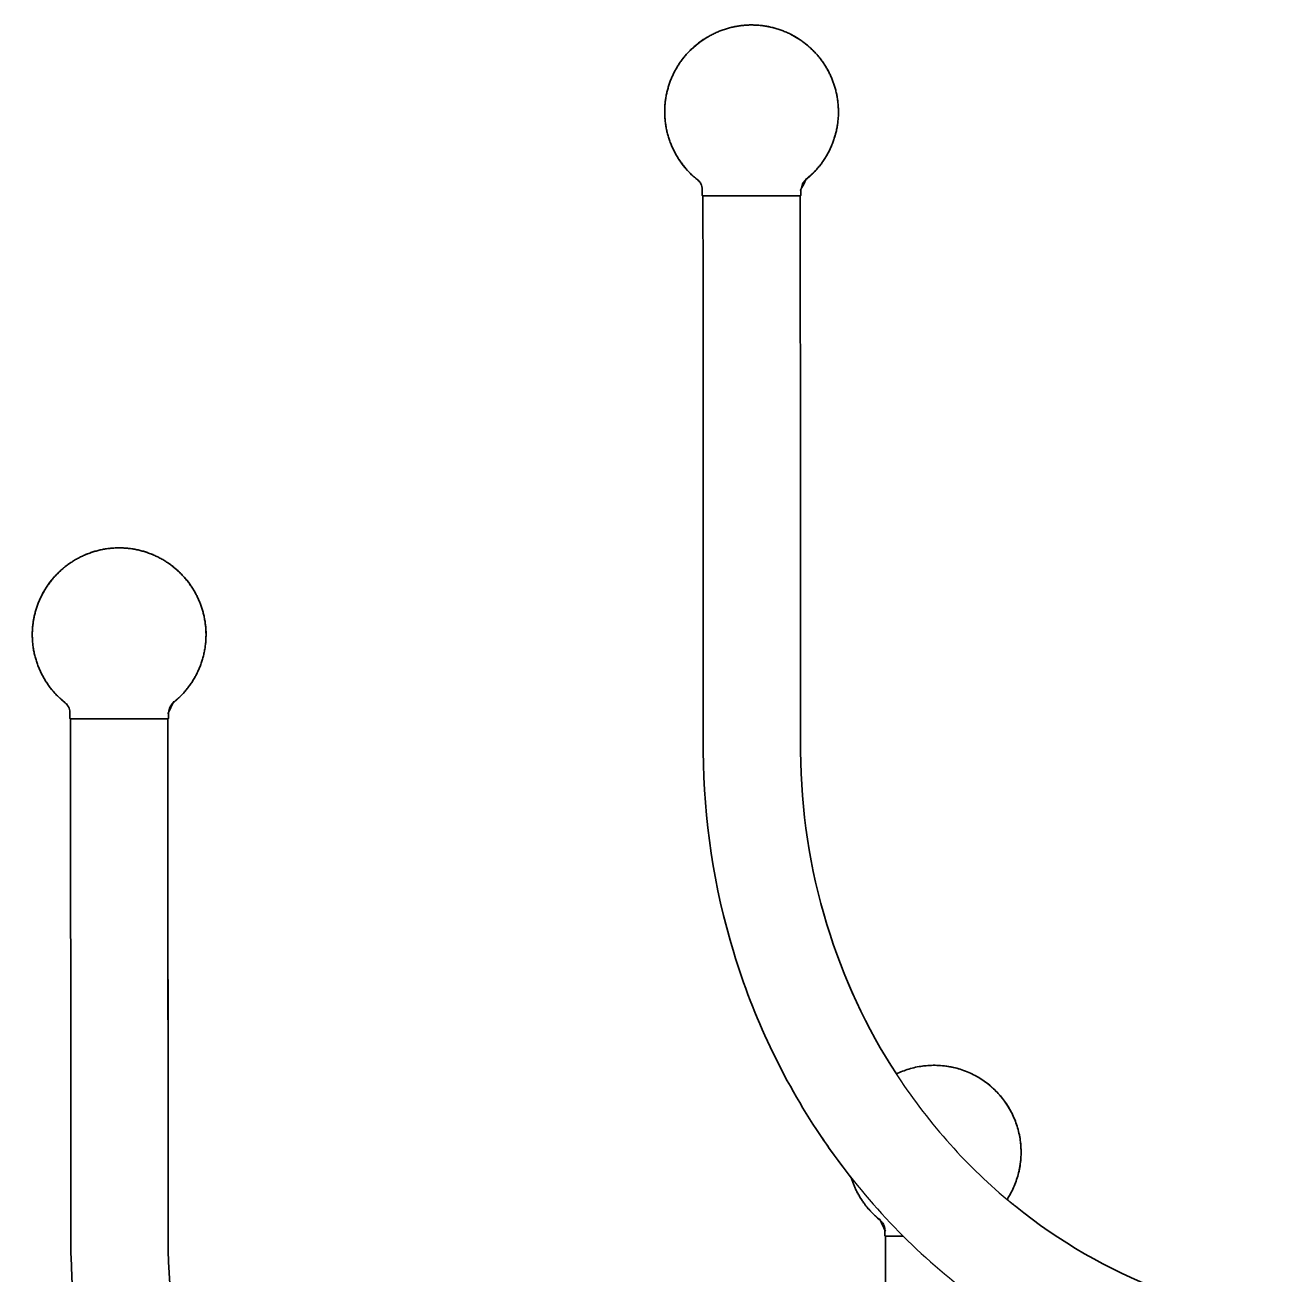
# Model space of a CAD drawing. Header units: millimetres. Extents: x 43 to 2212, y -454 to 621.
# Drawn here: x 42.7 to 221.3, y 441 to 620.7 of the extents above; entities that cross this region are included whole.
import ezdxf

# ---------------------------------------------------------------- set-up
doc = ezdxf.new("R2010")
doc.units = ezdxf.units.MM
doc.layers.add('Blocks', color=7, linetype='Continuous')
doc.layers.add('Blocks$Inner', color=7, linetype='Continuous', lineweight=25, true_color=0x007f00)
doc.layers.add('Blocks$Outline', color=7, linetype='Continuous', lineweight=35, true_color=0xff3f3f)

# ---------------------------------------------------------------- blocks, each defined once
blk = doc.blocks.new('Coat Tree Wall Rack Left')
at = {"layer": 'Blocks$Inner'}
for p, q in [((-207.47, 601.99), (-207.47, 602.79)), ((-193.27, 602.79), (-193.27, 602)), ((-207.37, 601.89), (-207.33, 521.89)), ((-193.37, 601.9), (-193.33, 521.9)), ((-298.48, 526.72), (-298.48, 527.52)), ((-284.28, 527.53), (-284.28, 526.73)), ((-298.38, 526.62), (-298.34, 451.63)), ((-284.38, 526.63), (-284.34, 451.63)), ((-181.19, 453.05), (-181.19, 452.26)), ((-181.09, 452.16), (-181.07, 398.91))]:
    blk.add_line(p, q, dxfattribs=at)
at = {"layer": 'Blocks$Inner', "extrusion": (0, 0, -1)}
for centre in [(200.38, 613.98), (291.38, 538.72)]:
    blk.add_arc(centre, 12.5, 308.4637, 231.4839, dxfattribs=at)
at = {"layer": 'Blocks$Inner'}
for start, end in [(327.0124, 115.8241), (197.1204, 197.1363), (197.1363, 231.5362)]:
    blk.add_arc((-174.1, 464.25), 12.5, start, end, dxfattribs=at)
for points, knots in [([(-207.47, 602.79), (-207.47, 602.94), (-207.49, 603.09), (-207.56, 603.36), (-207.61, 603.49), (-207.72, 603.7), (-207.78, 603.79), (-207.89, 603.95), (-207.95, 604.01), (-208.06, 604.11), (-208.11, 604.16), (-208.15, 604.19)], [86.258718808, 86.258718808, 86.258718808, 86.258718808, 86.259062024, 86.259062024, 86.259405241, 86.259405241, 86.259748457, 86.259748457, 86.260091674, 86.260091674, 86.26043489, 86.26043489, 86.26043489, 86.26043489]), ([(-192.59, 604.2), (-192.64, 604.16), (-192.69, 604.12), (-192.79, 604.02), (-192.85, 603.95), (-192.97, 603.8), (-193.03, 603.71), (-193.13, 603.49), (-193.18, 603.37), (-193.25, 603.09), (-193.27, 602.94), (-193.27, 602.79)], [62.542145501, 62.542145501, 62.542145501, 62.542145501, 62.542488718, 62.542488718, 62.542831934, 62.542831934, 62.543175151, 62.543175151, 62.543518367, 62.543518367, 62.543861583, 62.543861583, 62.543861583, 62.543861583]), ([(-193.27, 602), (-193.27, 601.99), (-193.27, 601.98), (-193.28, 601.95), (-193.28, 601.95), (-193.3, 601.93), (-193.31, 601.92), (-193.32, 601.91), (-193.32, 601.91), (-193.33, 601.91), (-193.33, 601.91), (-193.34, 601.9), (-193.34, 601.9), (-193.35, 601.9), (-193.35, 601.9), (-193.36, 601.9), (-193.36, 601.9), (-193.36, 601.9), (-193.36, 601.9), (-193.37, 601.9), (-193.37, 601.9), (-193.38, 601.9), (-193.39, 601.9), (-193.43, 601.9), (-193.5, 601.9), (-193.78, 601.89), (-194.1, 601.89), (-194.92, 601.89), (-195.43, 601.89), (-196.6, 601.89), (-197.26, 601.89), (-198.66, 601.89), (-199.41, 601.88), (-200.89, 601.88), (-201.65, 601.88), (-203.08, 601.88), (-203.76, 601.88), (-204.98, 601.88), (-205.53, 601.89), (-206.42, 601.89), (-206.78, 601.89), (-207.13, 601.89), (-207.22, 601.89), (-207.31, 601.89), (-207.34, 601.89), (-207.36, 601.89), (-207.36, 601.89), (-207.37, 601.89), (-207.37, 601.89), (-207.38, 601.89), (-207.38, 601.89), (-207.39, 601.89), (-207.39, 601.89), (-207.39, 601.89), (-207.4, 601.89), (-207.4, 601.9), (-207.41, 601.9), (-207.42, 601.9), (-207.42, 601.9), (-207.43, 601.91), (-207.44, 601.91), (-207.45, 601.92), (-207.45, 601.93), (-207.46, 601.95), (-207.47, 601.96), (-207.47, 601.98), (-207.47, 601.98), (-207.47, 601.99)], [63.338863, 63.338863, 63.338863, 63.338863, 63.371592, 63.371592, 63.403702, 63.403702, 63.435686, 63.435686, 63.450345, 63.450345, 63.462025, 63.462025, 63.479602, 63.479602, 63.494276, 63.494276, 63.515146, 63.515146, 63.5572, 63.5572, 63.683158, 63.683158, 64.06091, 64.06091, 65.197612, 65.197612, 67.489967, 67.489967, 69.720142, 69.720142, 71.95093, 71.95093, 74.181514, 74.181514, 76.412061, 76.412061, 78.642606, 78.642606, 80.873181, 80.873181, 83.103875, 83.103875, 84.231278, 84.231278, 84.800405, 84.800405, 85.082743, 85.082743, 85.222631, 85.222631, 85.293655, 85.293655, 85.31025, 85.31025, 85.328335, 85.328335, 85.347042, 85.347042, 85.36191, 85.36191, 85.382831, 85.382831, 85.41085, 85.41085, 85.442371, 85.442371, 85.463717, 85.463717, 85.463717, 85.463717]), ([(-298.48, 527.52), (-298.48, 527.67), (-298.5, 527.82), (-298.57, 528.1), (-298.61, 528.22), (-298.72, 528.44), (-298.78, 528.53), (-298.9, 528.68), (-298.95, 528.74), (-299.06, 528.85), (-299.11, 528.89), (-299.16, 528.93)], [86.258718444, 86.258718444, 86.258718444, 86.258718444, 86.259061663, 86.259061663, 86.259404883, 86.259404883, 86.259748102, 86.259748102, 86.260091322, 86.260091322, 86.260434541, 86.260434541, 86.260434541, 86.260434541]), ([(-283.6, 528.94), (-283.64, 528.9), (-283.69, 528.86), (-283.8, 528.75), (-283.86, 528.69), (-283.97, 528.53), (-284.03, 528.44), (-284.14, 528.23), (-284.19, 528.1), (-284.26, 527.83), (-284.28, 527.68), (-284.28, 527.53)], [62.542145517, 62.542145517, 62.542145517, 62.542145517, 62.542488736, 62.542488736, 62.542831956, 62.542831956, 62.543175175, 62.543175175, 62.543518395, 62.543518395, 62.543861614, 62.543861614, 62.543861614, 62.543861614]), ([(-284.28, 526.73), (-284.28, 526.72), (-284.28, 526.71), (-284.28, 526.69), (-284.29, 526.68), (-284.3, 526.66), (-284.31, 526.66), (-284.32, 526.65), (-284.33, 526.64), (-284.33, 526.64), (-284.34, 526.64), (-284.34, 526.64), (-284.35, 526.63), (-284.35, 526.63), (-284.36, 526.63), (-284.36, 526.63), (-284.36, 526.63), (-284.37, 526.63), (-284.37, 526.63), (-284.37, 526.63), (-284.37, 526.63), (-284.38, 526.63), (-284.39, 526.63), (-284.44, 526.63), (-284.5, 526.63), (-284.78, 526.63), (-285.1, 526.63), (-285.93, 526.62), (-286.44, 526.62), (-287.6, 526.62), (-288.27, 526.62), (-289.66, 526.62), (-290.41, 526.62), (-291.9, 526.62), (-292.66, 526.62), (-294.08, 526.62), (-294.77, 526.62), (-295.99, 526.62), (-296.54, 526.62), (-297.43, 526.62), (-297.78, 526.62), (-298.14, 526.62), (-298.23, 526.62), (-298.32, 526.62), (-298.34, 526.62), (-298.36, 526.62), (-298.37, 526.62), (-298.38, 526.62), (-298.38, 526.62), (-298.38, 526.62), (-298.38, 526.62), (-298.39, 526.63), (-298.39, 526.63), (-298.4, 526.63), (-298.4, 526.63), (-298.41, 526.63), (-298.41, 526.63), (-298.42, 526.64), (-298.43, 526.64), (-298.43, 526.64), (-298.44, 526.65), (-298.45, 526.66), (-298.46, 526.67), (-298.47, 526.68), (-298.47, 526.69), (-298.48, 526.71), (-298.48, 526.72), (-298.48, 526.72)], [63.338863, 63.338863, 63.338863, 63.338863, 63.371592, 63.371592, 63.403702, 63.403702, 63.435686, 63.435686, 63.450345, 63.450345, 63.462025, 63.462025, 63.479602, 63.479602, 63.494277, 63.494277, 63.515146, 63.515146, 63.5572, 63.5572, 63.68316, 63.68316, 64.060915, 64.060915, 65.197625, 65.197625, 67.48998, 67.48998, 69.720154, 69.720154, 71.950942, 71.950942, 74.181527, 74.181527, 76.412074, 76.412074, 78.642618, 78.642618, 80.873194, 80.873194, 83.103888, 83.103888, 84.231285, 84.231285, 84.800408, 84.800408, 85.082744, 85.082744, 85.222631, 85.222631, 85.293655, 85.293655, 85.31025, 85.31025, 85.328335, 85.328335, 85.347042, 85.347042, 85.36191, 85.36191, 85.38283, 85.38283, 85.410849, 85.410849, 85.442371, 85.442371, 85.463717, 85.463717, 85.463717, 85.463717]), ([(-207.33, 521.89), (-207.27, 512.11), (-205.79, 502.33), (-200.12, 483.67), (-195.92, 474.8), (-185.19, 458.74), (-178.65, 451.56), (-163.8, 439.59), (-155.49, 434.78), (-140.8, 429.14), (-134.69, 427.51), (-128.49, 426.54)], [80.00129, 80.00129, 80.00129, 80.00129, 80.305069, 80.305069, 80.608847, 80.608847, 80.912626, 80.912626, 81.216404, 81.216404, 81.419342, 81.419342, 81.419342, 81.419342]), ([(-193.33, 521.9), (-193.27, 513.46), (-191.99, 505.04), (-187.09, 488.99), (-183.49, 481.37), (-174.3, 467.64), (-168.71, 461.53), (-156.1, 451.37), (-149.08, 447.31), (-136.69, 442.56), (-131.56, 441.19), (-126.35, 440.38)], [80.00129, 80.00129, 80.00129, 80.00129, 80.304865, 80.304865, 80.608448, 80.608448, 80.912032, 80.912032, 81.215615, 81.215615, 81.418094, 81.418094, 81.418094, 81.418094]), ([(-181.87, 454.46), (-181.83, 454.42), (-181.78, 454.38), (-181.67, 454.28), (-181.61, 454.21), (-181.5, 454.06), (-181.44, 453.97), (-181.33, 453.75), (-181.28, 453.63), (-181.21, 453.35), (-181.19, 453.2), (-181.19, 453.05)], [7.508370921, 7.508370921, 7.508370921, 7.508370921, 7.508714083, 7.508714083, 7.509057245, 7.509057245, 7.509400408, 7.509400408, 7.50974357, 7.50974357, 7.510086732, 7.510086732, 7.510086732, 7.510086732]), ([(-298.34, 451.63), (-298.31, 441.84), (-296.85, 432.06), (-291.23, 413.4), (-287.06, 404.51), (-276.37, 388.43), (-269.85, 381.25), (-255.03, 369.24), (-246.74, 364.42), (-229.14, 357.61), (-219.84, 355.62), (-210.46, 355.15)], [74.99993, 74.99993, 74.99993, 74.99993, 75.303668, 75.303668, 75.607405, 75.607405, 75.911143, 75.911143, 76.214881, 76.214881, 76.518618, 76.518618, 76.518618, 76.518618]), ([(-284.34, 451.63), (-284.31, 443.19), (-283.05, 434.77), (-278.2, 418.71), (-274.61, 411.08), (-265.46, 397.33), (-259.9, 391.2), (-247.32, 381.01), (-240.3, 376.94), (-225.46, 371.2), (-217.64, 369.53), (-209.75, 369.13)], [75.001295, 75.001295, 75.001295, 75.001295, 75.304917, 75.304917, 75.608548, 75.608548, 75.912178, 75.912178, 76.215809, 76.215809, 76.519439, 76.519439, 76.519439, 76.519439]), ([(-181.19, 452.26), (-181.19, 452.25), (-181.19, 452.24), (-181.19, 452.23), (-181.18, 452.22), (-181.17, 452.2), (-181.17, 452.19), (-181.16, 452.18), (-181.15, 452.18), (-181.14, 452.17), (-181.14, 452.17), (-181.13, 452.16), (-181.12, 452.16), (-181.12, 452.16), (-181.11, 452.16), (-181.11, 452.16), (-181.11, 452.16), (-181.1, 452.16), (-181.1, 452.16), (-181.1, 452.16), (-181.09, 452.16), (-181.09, 452.16), (-181.08, 452.16), (-181.06, 452.16), (-181.03, 452.16), (-180.94, 452.15), (-180.85, 452.15), (-180.5, 452.15), (-180.14, 452.15), (-179.37, 452.15), (-178.98, 452.15), (-178.55, 452.15)], [8.305088, 8.305088, 8.305088, 8.305088, 8.326436, 8.326436, 8.357957, 8.357957, 8.385976, 8.385976, 8.406897, 8.406897, 8.421764, 8.421764, 8.44047, 8.44047, 8.458559, 8.458559, 8.475162, 8.475162, 8.546193, 8.546193, 8.686095, 8.686095, 8.968462, 8.968462, 9.537647, 9.537647, 10.66516, 10.66516, 12.895854, 12.895854, 14.557326, 14.557326, 14.557326, 14.557326])]:
    blk.add_open_spline(points, degree=3, knots=knots, dxfattribs=at)
for points, weights, knots in [([(-193.73, 601.89), (-195.33, 601.89), (-200.37, 601.88), (-207.37, 601.88), (-207.37, 601.89), (-207.37, 601.9), (-200.37, 601.9), (-193.37, 601.91), (-193.37, 601.9), (-193.37, 601.9), (-193.73, 601.89)], [0.900879043912, 0.770302676083, 1, 0.707106781187, 1, 0.707106781187, 1, 0.707106781187, 1, 0.936804105103, 0.900879043912], [3.480514, 3.480514, 3.480514, 4.712389, 4.712389, 6.283185, 6.283185, 7.853982, 7.853982, 9.424778, 9.424778, 9.7637, 9.7637, 9.7637]), ([(-205.31, 601.89), (-205.45, 601.89), (-205.45, 601.89), (-205.45, 601.89), (-205.45, 601.89)], [0.90293173272, 0.768516394041, 1, 0.984447933699, 0.970547436986], [51.397322, 51.397322, 51.397322, 52.638777, 52.638777, 52.722183, 52.722183, 52.722183]), ([(-195.63, 601.89), (-196.77, 601.89), (-200.37, 601.89), (-205.37, 601.88), (-205.37, 601.89), (-205.37, 601.9), (-200.37, 601.9), (-195.37, 601.9), (-195.37, 601.9), (-195.37, 601.9), (-195.63, 601.89)], [0.900879043915, 0.77030267608, 1, 0.707106781187, 1, 0.707106781187, 1, 0.707106781187, 1, 0.936804105106, 0.900879043915], [3.480514, 3.480514, 3.480514, 4.712389, 4.712389, 6.283185, 6.283185, 7.853982, 7.853982, 9.424778, 9.424778, 9.7637, 9.7637, 9.7637]), ([(-205.37, 601.89), (-205.37, 601.89), (-205.37, 601.89), (-205.37, 601.89), (-205.25, 601.89)], [0.933506977744, 0.961761208001, 1, 0.789778217916, 0.88132646548], [47.695938, 47.695938, 47.695938, 47.901014, 47.901014, 49.028441, 49.028441, 49.028441]), ([(-205.25, 601.89), (-204.96, 601.89), (-204.96, 601.89), (-204.96, 601.89), (-205.31, 601.89)], [0.881326467004, 0.789778216167, 1, 0.768516394038, 0.902931732724], [49.028441, 49.028441, 49.028441, 50.155868, 50.155868, 51.397322, 51.397322, 51.397322]), ([(-203.71, 601.9), (-203.65, 601.9), (-203.58, 601.9), (-203.51, 601.9), (-203.46, 601.9)], [0.854612202746, 0.866005677525, 1, 0.883085183909, 0.859508645003], [53.490957, 53.490957, 53.490957, 54.209573, 54.209573, 54.836591, 54.836591, 54.836591]), ([(-203.46, 601.9), (-203.33, 601.9), (-203.17, 601.9), (-202.67, 601.9), (-202.67, 601.9), (-202.67, 601.9), (-202.68, 601.9)], [0.859508643665, 0.883085180591, 1, 0.707106781187, 1, 0.958119928446, 0.928216511049], [54.836591, 54.836591, 54.836591, 55.463609, 55.463609, 57.034406, 57.034406, 57.25901, 57.25901, 57.25901]), ([(-203, 601.89), (-203.05, 601.89), (-203.13, 601.89), (-203.19, 601.89), (-203.24, 601.89)], [0.854120123356, 0.862663609662, 1, 0.886450172476, 0.860943102534], [45.593678, 45.593678, 45.593678, 46.330218, 46.330218, 46.93919, 46.93919, 46.93919]), ([(-202.16, 601.89), (-202.16, 601.89), (-202.16, 601.89), (-202.16, 601.89), (-202.66, 601.89), (-202.85, 601.89), (-203, 601.89)], [0.963881804918, 0.980664453051, 1, 0.707106781187, 1, 0.862663609653, 0.854120123354], [43.182645, 43.182645, 43.182645, 43.286342, 43.286342, 44.857139, 44.857139, 45.593678, 45.593678, 45.593678]), ([(-202.68, 601.9), (-202.69, 601.9), (-202.69, 601.9), (-202.69, 601.9), (-202.57, 601.9)], [0.928216503073, 0.958119922861, 1, 0.793220038394, 0.878409639586], [57.25901, 57.25901, 57.25901, 57.483614, 57.483614, 58.592582, 58.592582, 58.592582]), ([(-202.57, 601.9), (-201.53, 601.9), (-200.37, 601.9), (-199.52, 601.9), (-198.71, 601.9)], [0.878409641144, 0.913886744683, 1, 0.935066190527, 0.898923758538], [58.592582, 58.592582, 58.592582, 59.0544104, 59.0544104, 59.4026526, 59.4026526, 59.4026526]), ([(-202.03, 601.89), (-202.17, 601.89), (-202.17, 601.89), (-202.17, 601.89), (-202.16, 601.89)], [0.898923758529, 0.772040590667, 1, 0.980664452757, 0.963881804408], [41.856394, 41.856394, 41.856394, 43.078948, 43.078948, 43.182645, 43.182645, 43.182645]), ([(-198.17, 601.89), (-199.21, 601.89), (-200.37, 601.89), (-201.22, 601.89), (-202.03, 601.89)], [0.878409641145, 0.913886744684, 1, 0.935066190527, 0.898923758537], [41.0463232, 41.0463232, 41.0463232, 41.5081515, 41.5081515, 41.8563938, 41.8563938, 41.8563938]), ([(-198.71, 601.9), (-198.58, 601.9), (-198.58, 601.9), (-198.58, 601.9), (-198.58, 601.9)], [0.898923758533, 0.772040590664, 1, 0.980664452762, 0.963881804416], [59.402653, 59.402653, 59.402653, 60.625207, 60.625207, 60.728904, 60.728904, 60.728904]), ([(-198.58, 601.9), (-198.58, 601.9), (-198.58, 601.9), (-198.58, 601.9), (-198.08, 601.9), (-197.89, 601.9), (-197.74, 601.9)], [0.963881804917, 0.98066445305, 1, 0.707106781187, 1, 0.862663609653, 0.854120123354], [25.636386, 25.636386, 25.636386, 25.740083, 25.740083, 27.31088, 27.31088, 28.047419, 28.047419, 28.047419]), ([(-198.06, 601.89), (-198.06, 601.89), (-198.06, 601.89), (-198.06, 601.89), (-198.17, 601.89)], [0.928216503082, 0.958119922867, 1, 0.793220038388, 0.878409639591], [39.712751, 39.712751, 39.712751, 39.937355, 39.937355, 41.046323, 41.046323, 41.046323]), ([(-197.28, 601.89), (-197.41, 601.89), (-197.57, 601.89), (-198.07, 601.89), (-198.07, 601.89), (-198.07, 601.89), (-198.06, 601.89)], [0.859508643661, 0.883085180583, 1, 0.707106781187, 1, 0.958119928455, 0.928216511062], [37.290332, 37.290332, 37.290332, 37.91735, 37.91735, 39.488147, 39.488147, 39.712751, 39.712751, 39.712751]), ([(-197.74, 601.9), (-197.69, 601.9), (-197.61, 601.9), (-197.55, 601.9), (-197.5, 601.9)], [0.854120123355, 0.86266360966, 1, 0.886450172478, 0.860943102535], [28.047419, 28.047419, 28.047419, 28.783959, 28.783959, 29.392931, 29.392931, 29.392931]), ([(-197.03, 601.89), (-197.09, 601.89), (-197.17, 601.89), (-197.23, 601.89), (-197.28, 601.89)], [0.854612202746, 0.866005677525, 1, 0.883085183909, 0.859508645003], [35.944698, 35.944698, 35.944698, 36.663314, 36.663314, 37.290332, 37.290332, 37.290332]), ([(-195.49, 601.9), (-195.78, 601.9), (-195.78, 601.9), (-195.78, 601.9), (-195.43, 601.9)], [0.881326467002, 0.789778216169, 1, 0.768516394036, 0.902931732726], [31.482182, 31.482182, 31.482182, 32.609609, 32.609609, 33.851063, 33.851063, 33.851063]), ([(-195.37, 601.9), (-195.37, 601.9), (-195.37, 601.9), (-195.37, 601.9), (-195.49, 601.9)], [0.933506977744, 0.961761208001, 1, 0.789778217917, 0.88132646548], [30.14968, 30.14968, 30.14968, 30.354756, 30.354756, 31.482182, 31.482182, 31.482182]), ([(-195.43, 601.9), (-195.3, 601.9), (-195.3, 601.9), (-195.3, 601.9), (-195.3, 601.9)], [0.90293173272, 0.768516394041, 1, 0.984447933698, 0.970547436984], [33.851063, 33.851063, 33.851063, 35.092518, 35.092518, 35.175924, 35.175924, 35.175924]), ([(-284.74, 526.63), (-284.38, 526.63), (-284.38, 526.63), (-284.38, 526.62), (-291.38, 526.62), (-298.38, 526.62), (-298.38, 526.62), (-298.38, 526.63), (-294.28, 526.64)], [0.900879176079, 0.936804221351, 1, 0.707106781187, 1, 0.707106781187, 1, 0.789538769061, 0.881535409341], [12.227449, 12.227449, 12.227449, 12.566371, 12.566371, 14.137167, 14.137167, 15.707963, 15.707963, 16.836674, 16.836674, 16.836674]), ([(-296.32, 526.62), (-296.47, 526.62), (-296.47, 526.63), (-296.47, 526.63), (-295.74, 526.63)], [0.92059811265, 0.952641594855, 1, 0.897031616883, 0.866461549881], [47.5070369, 47.5070369, 47.5070369, 47.7610216, 47.7610216, 48.3132446, 48.3132446, 48.3132446]), ([(-286.63, 526.63), (-286.38, 526.63), (-286.38, 526.63), (-286.38, 526.62), (-291.38, 526.62), (-296.38, 526.62), (-296.38, 526.63), (-296.38, 526.63), (-291.38, 526.63), (-287.78, 526.64), (-286.63, 526.63)], [0.90087917608, 0.936804221352, 1, 0.707106781187, 1, 0.707106781187, 1, 0.707106781187, 1, 0.770302559834, 0.90087917608], [2.802672, 2.802672, 2.802672, 3.141593, 3.141593, 4.712389, 4.712389, 6.283185, 6.283185, 7.853982, 7.853982, 9.085857, 9.085857, 9.085857]), ([(-296.13, 526.62), (-296.13, 526.62), (-296.13, 526.62), (-296.28, 526.62), (-296.32, 526.62)], [0.999251597016, 0.999625319201, 1, 0.75446518631, 0.92059811268], [46.188216, 46.188216, 46.188216, 46.190225, 46.190225, 47.507037, 47.507037, 47.507037]), ([(-295.79, 526.62), (-295.63, 526.62), (-295.63, 526.62), (-295.63, 526.62), (-296.13, 526.62)], [0.853926262424, 0.846163815814, 1, 0.707106781187, 0.999251596992], [43.790381, 43.790381, 43.790381, 44.616102, 44.616102, 46.188216, 46.188216, 46.188216]), ([(-295.83, 526.62), (-295.85, 526.62), (-295.85, 526.62), (-295.85, 526.62), (-295.79, 526.62)], [0.870366742316, 0.903174538832, 1, 0.846163820326, 0.853926261969], [42.446074, 42.446074, 42.446074, 42.965352, 42.965352, 43.790381, 43.790381, 43.790381]), ([(-295.74, 526.63), (-295.68, 526.63), (-295.57, 526.63), (-295.54, 526.63), (-295.51, 526.63)], [0.866461549875, 0.810075164312, 1, 0.940411722318, 0.905069569907], [48.313245, 48.313245, 48.313245, 49.331818, 49.331818, 49.651392, 49.651392, 49.651392]), ([(-295.51, 526.63), (-295.44, 526.63), (-295.36, 526.63), (-294.86, 526.63), (-294.86, 526.63), (-294.86, 526.63), (-294.93, 526.63)], [0.905069569906, 0.940411722318, 1, 0.707106781187, 1, 0.899774141167, 0.868141354031], [49.651392, 49.651392, 49.651392, 49.970966, 49.970966, 51.541762, 51.541762, 52.079277, 52.079277, 52.079277]), ([(-294.93, 526.63), (-294.95, 526.63), (-294.95, 526.63), (-294.95, 526.63), (-294.89, 526.63)], [0.868141351029, 0.899774136411, 1, 0.849503657424, 0.853665379111], [52.079277, 52.079277, 52.079277, 52.616792, 52.616792, 53.423909, 53.423909, 53.423909]), ([(-294.89, 526.63), (-293.42, 526.63), (-291.38, 526.63), (-291.33, 526.63), (-291.29, 526.63)], [0.85366537937, 0.857603128439, 1, 0.996475392464, 0.993035613511], [53.4239087, 53.4239087, 53.4239087, 54.1875879, 54.1875879, 54.2064905, 54.2064905, 54.2064905]), ([(-294.28, 526.64), (-292.89, 526.64), (-291.38, 526.64), (-289.86, 526.64), (-288.48, 526.64)], [0.881535407822, 0.917568010388, 1, 0.917568013696, 0.881535410713], [10.5534887, 10.5534887, 10.5534887, 10.9955743, 10.9955743, 11.4376599, 11.4376599, 11.4376599]), ([(-292.58, 526.62), (-292.63, 526.62), (-292.75, 526.62), (-292.78, 526.62), (-292.81, 526.62)], [0.868555146816, 0.806681689815, 1, 0.943960521205, 0.90936519326], [40.357784, 40.357784, 40.357784, 41.394556, 41.394556, 41.695098, 41.695098, 41.695098]), ([(-291.65, 526.62), (-291.74, 526.62), (-292.14, 526.62), (-292.43, 526.62), (-292.58, 526.62)], [0.92557349199, 0.750854317283, 1, 0.806681689818, 0.868555146814], [37.984834, 37.984834, 37.984834, 39.321011, 39.321011, 40.357784, 40.357784, 40.357784]), ([(-287.86, 526.62), (-289.34, 526.62), (-291.38, 526.62), (-291.42, 526.62), (-291.46, 526.62)], [0.85366537937, 0.857603128439, 1, 0.996475392464, 0.993035613511], [35.8849781, 35.8849781, 35.8849781, 36.6486574, 36.6486574, 36.66756, 36.66756, 36.66756]), ([(-291.1, 526.63), (-291.01, 526.63), (-290.61, 526.63), (-290.32, 526.63), (-290.18, 526.63)], [0.925573491987, 0.750854317286, 1, 0.806681689815, 0.868555146815], [55.523765, 55.523765, 55.523765, 56.859942, 56.859942, 57.896714, 57.896714, 57.896714]), ([(-290.18, 526.63), (-290.12, 526.64), (-290, 526.64), (-289.97, 526.64), (-289.95, 526.64)], [0.868555146815, 0.806681689815, 1, 0.943960521205, 0.90936519326], [57.896714, 57.896714, 57.896714, 58.933487, 58.933487, 59.234029, 59.234029, 59.234029]), ([(-287.24, 526.63), (-287.32, 526.63), (-287.39, 526.63), (-287.89, 526.63), (-287.89, 526.63), (-287.89, 526.62), (-287.83, 526.62)], [0.905069569906, 0.940411722318, 1, 0.707106781187, 1, 0.899774141167, 0.868141354031], [32.112461, 32.112461, 32.112461, 32.432035, 32.432035, 34.002832, 34.002832, 34.540346, 34.540346, 34.540346]), ([(-287.83, 526.62), (-287.8, 526.62), (-287.8, 526.62), (-287.8, 526.62), (-287.86, 526.62)], [0.868141351029, 0.899774136411, 1, 0.849503657424, 0.853665379111], [34.540346, 34.540346, 34.540346, 35.077861, 35.077861, 35.884978, 35.884978, 35.884978]), ([(-287.01, 526.63), (-287.07, 526.63), (-287.18, 526.63), (-287.21, 526.63), (-287.24, 526.63)], [0.866461549875, 0.810075164312, 1, 0.940411722318, 0.905069569907], [30.774314, 30.774314, 30.774314, 31.792887, 31.792887, 32.112461, 32.112461, 32.112461]), ([(-286.96, 526.63), (-287.13, 526.63), (-287.13, 526.63), (-287.13, 526.63), (-286.63, 526.63)], [0.853926262424, 0.846163815815, 1, 0.707106781187, 0.999251596992], [26.251451, 26.251451, 26.251451, 27.077172, 27.077172, 28.649285, 28.649285, 28.649285]), ([(-286.43, 526.63), (-286.29, 526.63), (-286.29, 526.63), (-286.29, 526.63), (-287.01, 526.63)], [0.92059811265, 0.952641594855, 1, 0.897031616883, 0.866461549881], [29.9681063, 29.9681063, 29.9681063, 30.2220911, 30.2220911, 30.774314, 30.774314, 30.774314]), ([(-286.92, 526.63), (-286.9, 526.63), (-286.9, 526.63), (-286.9, 526.63), (-286.96, 526.63)], [0.870366742323, 0.903174538843, 1, 0.846163820305, 0.853926261971], [59.985004, 59.985004, 59.985004, 60.504283, 60.504283, 61.329312, 61.329312, 61.329312]), ([(-286.63, 526.63), (-286.62, 526.63), (-286.62, 526.63), (-286.47, 526.63), (-286.43, 526.63)], [0.999251597016, 0.999625319201, 1, 0.75446518631, 0.920598112679], [28.649285, 28.649285, 28.649285, 28.651295, 28.651295, 29.968106, 29.968106, 29.968106])]:
    blk.add_rational_spline(points, weights, degree=2, knots=knots, dxfattribs=at)
for points, weights in [([(-205.45, 601.89), (-205.29, 601.9), (-203.71, 601.9)], [0.970547436994, 0.842423488613, 0.854612202746]), ([(-203.24, 601.89), (-204.97, 601.89), (-205.37, 601.89)], [0.860943102541, 0.829246313469, 0.933506980466]), ([(-197.5, 601.9), (-195.77, 601.9), (-195.37, 601.9)], [0.860943102541, 0.829246313469, 0.933506980466]), ([(-195.3, 601.9), (-195.46, 601.89), (-197.03, 601.89)], [0.970547436994, 0.842423488613, 0.854612202746]), ([(-292.81, 526.62), (-294.81, 526.62), (-295.83, 526.62)], [0.90936518341, 0.822920401778, 0.870366683204]), ([(-291.46, 526.62), (-291.62, 526.62), (-291.65, 526.62)], [0.993035613487, 0.75332602987, 0.925573492002]), ([(-291.29, 526.63), (-291.13, 526.63), (-291.1, 526.63)], [0.993035613487, 0.75332602987, 0.925573492002]), ([(-289.95, 526.64), (-287.94, 526.64), (-286.92, 526.63)], [0.90936518341, 0.822920401778, 0.870366683204]), ([(-288.48, 526.64), (-285.7, 526.64), (-284.74, 526.63)], [0.881535409196, 0.817162855975, 0.900879176077]), ([(-178.55, 452.15), (-181.08, 452.15), (-181.09, 452.16)], [0.855509230145, 0.836731751407, 0.998231692374])]:
    blk.add_rational_spline(points, weights, degree=2, dxfattribs=at)
blk.add_open_spline([(-178.55, 452.15), (-178.55, 452.15), (-178.55, 452.15), (-178.55, 452.15)], degree=3, dxfattribs=at)
at = {"layer": 'Blocks$Outline'}
blk.add_lwpolyline([(-298.34, 451.63), (-298.34, 451.63)], dxfattribs=at)
for points, weights, degree, knots in [([(-208.15, 604.19), (-212.46, 607.62), (-213.99, 612.9), (-212.18, 618.1), (-210.37, 623.29), (-205.88, 626.48), (-200.38, 626.48), (-194.88, 626.48), (-190.39, 623.3), (-188.58, 618.11), (-186.76, 612.91), (-188.29, 607.63), (-192.59, 604.2), (-192.64, 604.16), (-192.69, 604.12), (-192.79, 604.02), (-192.85, 603.95), (-192.97, 603.8), (-193.03, 603.71), (-193.13, 603.49), (-193.18, 603.37), (-193.25, 603.09), (-193.27, 602.94), (-193.27, 602.79), (-193.27, 602.53), (-193.27, 602.26), (-193.27, 602), (-193.27, 601.99), (-193.27, 601.98), (-193.28, 601.95), (-193.28, 601.95), (-193.3, 601.93), (-193.31, 601.92), (-193.32, 601.91), (-193.32, 601.91), (-193.33, 601.91), (-193.33, 601.91), (-193.34, 601.9), (-193.34, 601.9), (-193.35, 601.9), (-193.35, 601.9), (-193.36, 601.9), (-193.36, 601.9), (-193.36, 601.9), (-193.36, 601.9), (-193.37, 601.9), (-193.37, 601.9), (-193.37, 601.9), (-193.37, 601.9)], [1, 0.876903313368, 0.876903313368, 1, 0.876903313368, 0.876903313368, 1, 0.876903313368, 0.876903313368, 1, 0.876903313368, 0.876903313368, 1, 1, 1, 1, 1, 1, 1, 1, 1, 1, 1, 1, 1, 1, 1, 1, 1, 1, 1, 1, 1, 1, 1, 1, 1, 1, 1, 1, 1, 1, 1, 1, 1, 1, 1, 1, 1], 3, [0.796717, 0.796717, 0.796717, 0.796717, 16.233074, 16.233074, 16.233074, 31.669431, 31.669431, 31.669431, 47.105788, 47.105788, 47.105788, 62.542146, 62.542146, 62.542146, 62.542489, 62.542489, 62.542832, 62.542832, 62.543175, 62.543175, 62.543518, 62.543518, 62.543862, 62.543862, 62.543862, 63.338863, 63.338863, 63.338863, 63.371592, 63.371592, 63.403702, 63.403702, 63.435686, 63.435686, 63.450345, 63.450345, 63.462025, 63.462025, 63.479602, 63.479602, 63.494276, 63.494276, 63.515146, 63.515146, 63.5572, 63.5572, 63.682102, 63.682293, 63.682293, 63.682293, 63.682293]), ([(-299.16, 528.93), (-303.46, 532.35), (-305, 537.64), (-303.18, 542.83), (-301.37, 548.03), (-296.89, 551.21), (-291.39, 551.22), (-285.89, 551.22), (-281.4, 548.04), (-279.58, 542.84), (-277.77, 537.65), (-279.29, 532.36), (-283.6, 528.94), (-283.64, 528.9), (-283.69, 528.86), (-283.8, 528.75), (-283.86, 528.69), (-283.97, 528.53), (-284.03, 528.44), (-284.14, 528.23), (-284.19, 528.1), (-284.26, 527.83), (-284.28, 527.68), (-284.28, 527.53), (-284.28, 527.26), (-284.28, 527), (-284.28, 526.73), (-284.28, 526.72), (-284.28, 526.71), (-284.28, 526.69), (-284.29, 526.68), (-284.3, 526.66), (-284.31, 526.66), (-284.32, 526.65), (-284.33, 526.64), (-284.33, 526.64), (-284.34, 526.64), (-284.34, 526.64), (-284.35, 526.63), (-284.35, 526.63), (-284.36, 526.63), (-284.36, 526.63), (-284.36, 526.63), (-284.37, 526.63), (-284.37, 526.63), (-284.37, 526.63), (-284.37, 526.63), (-284.38, 526.63), (-284.38, 526.63)], [1, 0.876903313366, 0.876903313366, 1, 0.876903313366, 0.876903313366, 1, 0.876903313366, 0.876903313366, 1, 0.876903313366, 0.876903313366, 1, 1, 1, 1, 1, 1, 1, 1, 1, 1, 1, 1, 1, 1, 1, 1, 1, 1, 1, 1, 1, 1, 1, 1, 1, 1, 1, 1, 1, 1, 1, 1, 1, 1, 1, 1, 1], 3, [0.796717, 0.796717, 0.796717, 0.796717, 16.233074, 16.233074, 16.233074, 31.669431, 31.669431, 31.669431, 47.105788, 47.105788, 47.105788, 62.542146, 62.542146, 62.542146, 62.542489, 62.542489, 62.542832, 62.542832, 62.543175, 62.543175, 62.543518, 62.543518, 62.543862, 62.543862, 62.543862, 63.338863, 63.338863, 63.338863, 63.371592, 63.371592, 63.403702, 63.403702, 63.435686, 63.435686, 63.450345, 63.450345, 63.462025, 63.462025, 63.479602, 63.479602, 63.494277, 63.494277, 63.515146, 63.515146, 63.5572, 63.5572, 63.682102, 63.682293, 63.682293, 63.682293, 63.682293]), ([(-179.54, 475.5), (-171, 479.63), (-164.72, 472.52), (-158.45, 465.4), (-163.61, 457.44)], [0.99999832523, 0.796499950595, 1, 0.796500533211, 0.999997160011], 2, [-32.465605, -32.465605, -32.465605, -16.232836, -16.232836, -0.000113, -0.000113, -0.000113]), ([(-181.09, 452.16), (-181.09, 452.16), (-181.1, 452.16), (-181.1, 452.16), (-181.1, 452.16), (-181.11, 452.16), (-181.11, 452.16), (-181.11, 452.16), (-181.12, 452.16), (-181.12, 452.16), (-181.13, 452.16), (-181.14, 452.17), (-181.14, 452.17), (-181.15, 452.18), (-181.16, 452.18), (-181.17, 452.19), (-181.17, 452.2), (-181.18, 452.22), (-181.19, 452.23), (-181.19, 452.24), (-181.19, 452.25), (-181.19, 452.26), (-181.19, 452.52), (-181.19, 452.79), (-181.19, 453.05), (-181.19, 453.2), (-181.21, 453.35), (-181.28, 453.63), (-181.33, 453.75), (-181.44, 453.97), (-181.5, 454.06), (-181.61, 454.21), (-181.67, 454.28), (-181.78, 454.38), (-181.83, 454.42), (-181.87, 454.46), (-183.86, 456.04), (-185.3, 458.14), (-186.04, 460.56), (-186.04, 460.57), (-186.04, 460.57), (-186.04, 460.57)], [1, 1, 1, 1, 1, 1, 1, 1, 1, 1, 1, 1, 1, 1, 1, 1, 1, 1, 1, 1, 1, 1, 1, 1, 1, 1, 1, 1, 1, 1, 1, 1, 1, 1, 1, 1, 0.970185623852, 0.970185623852, 1, 0.99999999361, 0.99999999361, 1], 3, [-8.647702, -8.647702, -8.647702, -8.647702, -8.546193, -8.546193, -8.475162, -8.475162, -8.458559, -8.458559, -8.44047, -8.44047, -8.421764, -8.421764, -8.406897, -8.406897, -8.385976, -8.385976, -8.357957, -8.357957, -8.326436, -8.326436, -8.305088, -8.305088, -8.305088, -7.510087, -7.510087, -7.510087, -7.509744, -7.509744, -7.5094, -7.5094, -7.509057, -7.509057, -7.508714, -7.508714, -7.508371, -7.508371, -7.508371, -0.003461, -0.003461, -0.003461, 0, 0, 0, 0])]:
    blk.add_rational_spline(points, weights, degree=degree, knots=knots, dxfattribs=at)
for points, knots in [([(-207.37, 601.89), (-207.37, 601.89), (-207.37, 601.89), (-207.37, 601.89), (-207.38, 601.89), (-207.38, 601.89), (-207.39, 601.89), (-207.39, 601.89), (-207.39, 601.89), (-207.4, 601.89), (-207.4, 601.9), (-207.41, 601.9), (-207.42, 601.9), (-207.42, 601.9), (-207.43, 601.91), (-207.44, 601.91), (-207.45, 601.92), (-207.45, 601.93), (-207.46, 601.95), (-207.47, 601.96), (-207.47, 601.98), (-207.47, 601.98), (-207.47, 601.99), (-207.47, 602.26), (-207.47, 602.52), (-207.47, 602.79), (-207.47, 602.94), (-207.49, 603.09), (-207.56, 603.36), (-207.61, 603.49), (-207.72, 603.7), (-207.78, 603.79), (-207.89, 603.95), (-207.95, 604.01), (-208.06, 604.11), (-208.11, 604.16), (-208.15, 604.19)], [85.121094, 85.121094, 85.121094, 85.121094, 85.121282, 85.222631, 85.222631, 85.293655, 85.293655, 85.31025, 85.31025, 85.328335, 85.328335, 85.347042, 85.347042, 85.36191, 85.36191, 85.382831, 85.382831, 85.41085, 85.41085, 85.442371, 85.442371, 85.463717, 85.463717, 85.463717, 86.258719, 86.258719, 86.258719, 86.259062, 86.259062, 86.259405, 86.259405, 86.259748, 86.259748, 86.260092, 86.260092, 86.260435, 86.260435, 86.260435, 86.260435]), ([(-186.04, 460.57), (-187.63, 462.57), (-189.13, 464.64), (-195.92, 474.8), (-200.12, 483.67), (-205.79, 502.33), (-207.27, 512.11), (-207.33, 521.89), (-207.35, 548.56), (-207.36, 575.22), (-207.37, 601.89)], [-80.689389, -80.689389, -80.689389, -80.689389, -80.608845, -80.608845, -80.305065, -80.305065, -80.001286, -80.001286, -80.001286, -0.000247, -0.000247, -0.000247, -0.000247]), ([(-193.37, 601.9), (-193.36, 575.23), (-193.35, 548.56), (-193.33, 521.9), (-193.27, 513.46), (-191.99, 505.04), (-187.21, 489.38), (-183.83, 482.1), (-179.54, 475.5), (-179.54, 475.5)], [0.000243, 0.000243, 0.000243, 0.000243, 80.001286, 80.001286, 80.001286, 80.304862, 80.304862, 80.593913, 80.593913, 80.593913, 80.593913, 80.593913]), ([(-298.38, 526.62), (-298.38, 526.62), (-298.38, 526.62), (-298.38, 526.62), (-298.38, 526.62), (-298.38, 526.62), (-298.39, 526.63), (-298.39, 526.63), (-298.4, 526.63), (-298.4, 526.63), (-298.41, 526.63), (-298.41, 526.63), (-298.42, 526.64), (-298.43, 526.64), (-298.43, 526.64), (-298.44, 526.65), (-298.45, 526.66), (-298.46, 526.67), (-298.47, 526.68), (-298.47, 526.69), (-298.48, 526.71), (-298.48, 526.72), (-298.48, 526.72), (-298.48, 526.99), (-298.48, 527.25), (-298.48, 527.52), (-298.48, 527.67), (-298.5, 527.82), (-298.57, 528.1), (-298.61, 528.22), (-298.72, 528.44), (-298.78, 528.53), (-298.9, 528.68), (-298.95, 528.74), (-299.06, 528.85), (-299.11, 528.89), (-299.16, 528.93)], [85.121093, 85.121093, 85.121093, 85.121093, 85.121281, 85.222631, 85.222631, 85.293655, 85.293655, 85.31025, 85.31025, 85.328335, 85.328335, 85.347042, 85.347042, 85.36191, 85.36191, 85.38283, 85.38283, 85.410849, 85.410849, 85.442371, 85.442371, 85.463717, 85.463717, 85.463717, 86.258718, 86.258718, 86.258718, 86.259062, 86.259062, 86.259405, 86.259405, 86.259748, 86.259748, 86.260091, 86.260091, 86.260435, 86.260435, 86.260435, 86.260435]), ([(-298.34, 451.63), (-298.34, 451.63), (-298.35, 476.63), (-298.36, 501.63), (-298.38, 526.62)], [-74.998494, -74.998494, -74.998494, -74.998494, -74.998494, -0.000247, -0.000247, -0.000247, -0.000247]), ([(-284.38, 526.63), (-284.36, 501.63), (-284.35, 476.63), (-284.34, 451.63), (-284.31, 443.19), (-283.05, 434.77), (-278.2, 418.71), (-274.61, 411.08), (-265.46, 397.33), (-259.9, 391.2), (-247.32, 381.01), (-240.3, 376.94), (-225.46, 371.2), (-217.64, 369.53), (-209.75, 369.13), (-200.19, 368.65), (-190.62, 368.16), (-181.05, 367.68)], [0.000243, 0.000243, 0.000243, 0.000243, 75.001225, 75.001225, 75.001225, 75.304848, 75.304848, 75.608479, 75.608479, 75.91211, 75.91211, 76.215742, 76.215742, 76.519373, 76.519373, 76.519373, 105.254948, 105.254948, 105.254948, 105.254948]), ([(-163.61, 457.44), (-163.61, 457.44), (-163.22, 457.11), (-162.81, 456.78), (-156.1, 451.37), (-149.08, 447.31), (-136.69, 442.56), (-131.56, 441.19), (-126.35, 440.38)], [80.8925546, 80.8925546, 80.8925546, 80.8925546, 80.8925548, 80.91203, 80.91203, 81.2156141, 81.2156141, 81.4180941, 81.4180941, 81.4180941, 81.4180941]), ([(-181.05, 353.66), (-190.85, 354.16), (-200.66, 354.65), (-210.46, 355.15), (-219.84, 355.62), (-229.14, 357.61), (-246.74, 364.42), (-255.03, 369.24), (-269.85, 381.25), (-276.37, 388.43), (-287.06, 404.51), (-291.23, 413.4), (-296.85, 432.06), (-298.31, 441.84), (-298.34, 451.63), (-298.34, 451.63), (-298.34, 451.63), (-298.34, 451.63)], [-105.967165, -105.967165, -105.967165, -105.967165, -76.518551, -76.518551, -76.518551, -76.214813, -76.214813, -75.911074, -75.911074, -75.607336, -75.607336, -75.303598, -75.303598, -74.999859, -74.999859, -74.999859, -74.999859, -74.999859, -74.999859, -74.999859])]:
    blk.add_open_spline(points, degree=3, knots=knots, dxfattribs=at)
blk.add_open_spline([(-181.07, 398.91), (-181.08, 416.66), (-181.08, 434.41), (-181.09, 452.16)], degree=3, dxfattribs=at)

msp = doc.modelspace()

# ---------------------------------------------------------------- block references
at = {"layer": 'Blocks'}
msp.add_blockref('Coat Tree Wall Rack Left', (347.66, -5.75), dxfattribs=at)

doc.saveas('drawing.dxf')
